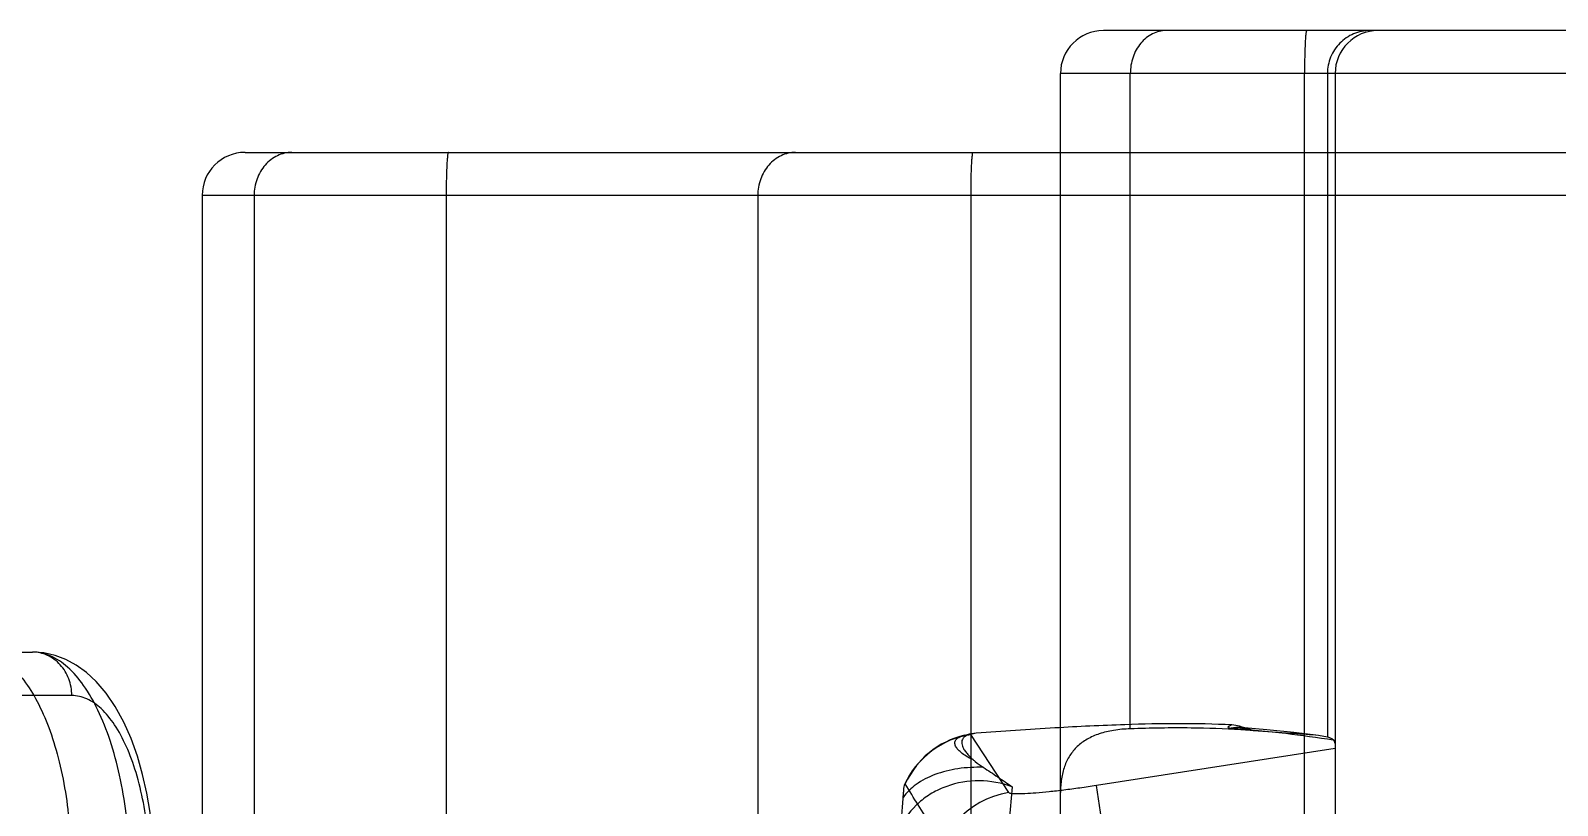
# Model space of a CAD drawing. Header units: millimetres. Extents: x 28656 to 29764, y -21384 to -20601.
# Drawn here: x 29213.08 to 29230.87, y -21143.99 to -21134.96 of the extents above; entities that cross this region are included whole.
import ezdxf

# ---------------------------------------------------------------- set-up
doc = ezdxf.new("R2010")
doc.units = ezdxf.units.MM
doc.header["$LTSCALE"] = 8
doc.layers.add('Cav-cor', color=30, linetype='Continuous')
doc.layers.add('dim', color=3, linetype='Continuous', lineweight=15)

# ---------------------------------------------------------------- blocks, each defined once
blk = doc.blocks.new('20160903.083224')
at = {"layer": 'Cav-cor', "color": 241}
for p, q in [((39.093, 20.014), (1.393, 20.014)), ((39.093, 19.514), (0.893, 19.514)), ((0.893, -6.486), (0.893, 19.514)), ((1.707, 11.883), (1.707, 19.514)), ((3.736, -6.486), (3.736, 19.514)), ((4.003, 19.514), (4.003, 11.786)), ((4.093, 19.514), (4.093, 10.514)), ((-8.607, 18.595), (39.093, 18.595)), ((-9.107, 18.095), (-9.107, 10.043)), ((39.093, 18.095), (-9.107, 18.095)), ((-8.501, 18.095), (-8.501, 10.431)), ((-6.264, 18.095), (-6.264, 7.81)), ((-2.633, 18.095), (-2.633, -4.905)), ((-0.153, 18.095), (-0.153, -4.905)), ((-12.513, 12.777), (-11.084, 12.777)), ((-10.625, 12.271), (-11.405, 12.271)), ((-0.148, 11.825), (-0.224, 11.807)), ((-0.224, 11.807), (-0.15, 11.818)), ((0.29, 11.14), (-0.15, 11.818)), ((-0.089, 11.833), (-0.148, 11.825)), ((2.991, 11.897), (2.991, 11.897)), ((3.128, 11.864), (3.101, 11.873)), ((3.128, 11.864), (3.103, 11.865)), ((3.143, 11.861), (3.128, 11.864)), ((4.003, 11.786), (3.901, 11.804)), ((4.093, 11.653), (1.311, 11.222)), ((-0.921, 11.24), (-0.917, 11.242)), ((1.467, 10.217), (1.311, 11.222))]:
    blk.add_line(p, q, dxfattribs=at)
for points in [[(-9.663, 10.25), (-9.67, 10.449), (-9.687, 10.681), (-9.714, 10.91), (-9.753, 11.134), (-9.802, 11.353), (-9.862, 11.565), (-9.935, 11.769), (-10.02, 11.962), (-10.119, 12.141), (-10.227, 12.3), (-10.34, 12.433), (-10.455, 12.54), (-10.573, 12.625), (-10.694, 12.69), (-10.819, 12.737), (-10.95, 12.767), (-11.084, 12.777)], [(2.991, 11.898), (2.996, 11.897), (3.008, 11.896), (3.024, 11.894), (3.044, 11.89), (3.067, 11.884), (3.093, 11.876), (3.101, 11.873)], [(3.901, 11.804), (3.611, 11.84), (3.298, 11.873), (2.991, 11.897)]]:
    blk.add_lwpolyline(points, dxfattribs=at)
for centre, radius, start, end in [((1.393, 19.514), 0.5, 90, 180), ((4.593, 19.514), 0.5, 90, 180), ((-8.607, 18.095), 0.5, 90, 180), ((0.006, 10.814), 1.02, 103.0206, 155.2762), ((0.01, 10.808), 1.023, 98.971, 154.9085), ((2.444, 1.292), 10.841, 103.5074, 103.8405), ((2.961, 11.444), 0.455, 86.2374, 100.184), ((2.96, 11.445), 0.454, 74.8072, 86.1081), ((1.983, -5.759), 17.659, 86.3642, 86.7144), ((2.959, 11.44), 0.458, 66.3698, 74.7849), ((60.254, 6.302), 60.125, 175.32004, 175.65646), ((0.449, 10.13), 1.022, 98.9442, 178.2291)]:
    blk.add_arc(centre, radius, start, end, dxfattribs=at)
for centre, major_axis, ratio, start_param, end_param in [((-3.907, 10.473), (7.999, 1.247), 0.077241, 6.271141, 6.343739), ((-69.779, 118.464), (-74.725, 116.813), 0.004188, 3.536347, 3.54697)]:
    blk.add_ellipse(centre, major_axis=major_axis, ratio=ratio, start_param=start_param, end_param=end_param, dxfattribs=at)
for points, knots in [([(2.125, 20.014), (2.07, 20.014), (1.956, 19.986), (1.817, 19.871), (1.727, 19.706), (1.707, 19.578), (1.707, 19.514)], [0, 0, 0, 0, 0.229262, 0.471184, 0.729953, 1, 1, 1, 1]), ([(3.763, 20.014), (3.761, 20.014), (3.759, 20.01), (3.757, 20.003), (3.754, 19.991), (3.751, 19.966), (3.747, 19.924), (3.744, 19.863), (3.74, 19.788), (3.738, 19.703), (3.737, 19.61), (3.736, 19.546), (3.736, 19.514)], [0, 0, 0, 0, 0.007002, 0.022197, 0.046438, 0.079688, 0.172089, 0.296099, 0.447037, 0.619152, 0.80585, 1, 1, 1, 1]), ([(4.498, 20.014), (4.433, 20.014), (4.303, 19.988), (4.139, 19.876), (4.029, 19.71), (4.003, 19.579), (4.003, 19.514)], [0, 0, 0, 0, 0.248691, 0.498151, 0.748694, 1, 1, 1, 1]), ([(-8.061, 18.595), (-8.119, 18.595), (-8.237, 18.567), (-8.383, 18.454), (-8.479, 18.288), (-8.501, 18.159), (-8.501, 18.095)], [0, 0, 0, 0, 0.234939, 0.478969, 0.735306, 1, 1, 1, 1]), ([(-6.237, 18.595), (-6.239, 18.595), (-6.241, 18.591), (-6.243, 18.584), (-6.246, 18.572), (-6.249, 18.547), (-6.253, 18.505), (-6.256, 18.444), (-6.26, 18.369), (-6.262, 18.284), (-6.263, 18.191), (-6.264, 18.127), (-6.264, 18.095)], [0, 0, 0, 0, 0.007002, 0.022197, 0.046438, 0.079688, 0.172089, 0.296099, 0.447037, 0.619152, 0.80585, 1, 1, 1, 1]), ([(-2.193, 18.595), (-2.251, 18.595), (-2.369, 18.567), (-2.515, 18.454), (-2.611, 18.288), (-2.633, 18.159), (-2.633, 18.095)], [0, 0, 0, 0, 0.234939, 0.478969, 0.735306, 1, 1, 1, 1]), ([(-0.127, 18.595), (-0.128, 18.595), (-0.131, 18.591), (-0.133, 18.584), (-0.135, 18.572), (-0.139, 18.547), (-0.142, 18.505), (-0.146, 18.444), (-0.149, 18.369), (-0.152, 18.284), (-0.153, 18.191), (-0.153, 18.127), (-0.153, 18.095)], [0, 0, 0, 0, 0.007002, 0.022197, 0.046438, 0.079688, 0.172089, 0.296099, 0.447037, 0.619152, 0.80585, 1, 1, 1, 1]), ([(-11.733, 12.777), (-11.669, 12.777), (-11.532, 12.748), (-11.343, 12.629), (-11.171, 12.442), (-11.017, 12.194), (-10.884, 11.89), (-10.735, 11.404), (-10.674, 11.01), (-10.651, 10.738)], [0, 0, 0, 0, 0.078361, 0.165265, 0.266459, 0.384327, 0.518807, 0.668238, 1, 1, 1, 1]), ([(-10.625, 12.271), (-10.626, 12.337), (-10.649, 12.468), (-10.75, 12.635), (-10.902, 12.749), (-11.024, 12.777), (-11.084, 12.777)], [0, 0, 0, 0, 0.262177, 0.517337, 0.762365, 1, 1, 1, 1]), ([(-9.955, 10.431), (-9.961, 10.588), (-9.986, 10.893), (-10.06, 11.334), (-10.169, 11.738), (-10.307, 12.09), (-10.471, 12.381), (-10.657, 12.6), (-10.861, 12.742), (-11.013, 12.777), (-11.084, 12.777)], [0, 0, 0, 0, 0.168175, 0.329769, 0.480547, 0.616901, 0.736338, 0.838069, 0.923999, 1, 1, 1, 1]), ([(-9.715, 10.249), (-9.717, 10.381), (-9.731, 10.641), (-9.784, 11.017), (-9.868, 11.365), (-9.979, 11.67), (-10.113, 11.923), (-10.267, 12.116), (-10.438, 12.24), (-10.566, 12.271), (-10.625, 12.271)], [0, 0, 0, 0, 0.166561, 0.327983, 0.479494, 0.616964, 0.737396, 0.839568, 0.925108, 1, 1, 1, 1]), ([(2.891, 11.928), (2.476, 11.949), (1.787, 11.942), (0.795, 11.894), (0.217, 11.855), (-0.089, 11.833)], [0, 0, 0, 0, 0.417804, 0.691805, 1, 1, 1, 1]), ([(2.891, 11.928), (2.88, 11.924), (2.865, 11.918), (2.85, 11.91), (2.843, 11.904), (2.846, 11.897), (2.854, 11.895), (2.865, 11.892), (2.875, 11.892), (2.88, 11.891)], [0, 0, 0, 0, 0.380757, 0.499367, 0.569844, 0.617161, 0.696147, 0.822839, 1, 1, 1, 1]), ([(3.101, 11.873), (3.061, 11.888), (2.992, 11.91), (2.92, 11.926), (2.891, 11.928)], [0, 0, 0, 0, 0.598021, 1, 1, 1, 1]), ([(-0.125, 11.524), (-0.152, 11.536), (-0.201, 11.561), (-0.263, 11.603), (-0.308, 11.646), (-0.334, 11.687), (-0.34, 11.73), (-0.319, 11.767), (-0.278, 11.792), (-0.244, 11.803), (-0.226, 11.807)], [0, 0, 0, 0, 0.195711, 0.362871, 0.498361, 0.603472, 0.68676, 0.768534, 0.871679, 1, 1, 1, 1]), ([(-0.219, 11.795), (-0.227, 11.789), (-0.243, 11.774), (-0.261, 11.735), (-0.254, 11.687), (-0.231, 11.641), (-0.203, 11.602), (-0.166, 11.562), (-0.139, 11.536), (-0.125, 11.522)], [0, 0, 0, 0, 0.097402, 0.188012, 0.386615, 0.511167, 0.655916, 0.819887, 1, 1, 1, 1]), ([(-0.148, 11.825), (-0.155, 11.823), (-0.18, 11.817), (-0.204, 11.806), (-0.219, 11.795)], [0, 0, 0, 0, 0.279848, 1, 1, 1, 1]), ([(1.707, 11.883), (1.642, 11.881), (1.519, 11.87), (1.349, 11.831), (1.205, 11.768), (1.086, 11.682), (0.997, 11.573), (0.935, 11.444), (0.9, 11.298), (0.893, 11.195), (0.893, 11.141)], [0, 0, 0, 0, 0.155437, 0.293694, 0.417551, 0.531486, 0.641302, 0.752923, 0.871333, 1, 1, 1, 1]), ([(2.995, 11.872), (2.802, 11.883), (2.372, 11.899), (1.943, 11.891), (1.707, 11.883)], [0, 0, 0, 0, 0.450233, 1, 1, 1, 1]), ([(2.88, 11.891), (3.093, 11.877), (3.491, 11.837), (3.888, 11.784), (4.072, 11.755)], [0, 0, 0, 0, 0.533676, 1, 1, 1, 1]), ([(3.901, 11.804), (3.853, 11.81), (3.747, 11.819), (3.494, 11.835), (3.289, 11.85), (3.143, 11.86)], [0, 0, 0, 0, 0.191841, 0.419628, 1, 1, 1, 1]), ([(4.072, 11.755), (4.068, 11.759), (4.048, 11.774), (4.023, 11.781), (4.003, 11.786)], [0, 0, 0, 0, 0.210005, 1, 1, 1, 1]), ([(-0.007, 11.435), (-0.105, 11.437), (-0.297, 11.429), (-0.564, 11.362), (-0.785, 11.25), (-0.9, 11.143), (-0.939, 11.083)], [0, 0, 0, 0, 0.285894, 0.554182, 0.79369, 1, 1, 1, 1]), ([(-0.125, 11.524), (-0.117, 11.516), (-0.079, 11.484), (-0.039, 11.455), (-0.007, 11.435)], [0, 0, 0, 0, 0.234697, 1, 1, 1, 1]), ([(-0.007, 11.435), (0.05, 11.398), (0.163, 11.323), (0.275, 11.247), (0.33, 11.208)], [0, 0, 0, 0, 0.501437, 1, 1, 1, 1]), ([(0.33, 11.208), (0.208, 11.253), (-0.052, 11.3), (-0.375, 11.246), (-0.606, 11.138), (-0.806, 10.995), (-0.92, 10.846), (-0.971, 10.738)], [0, 0, 0, 0, 0.258017, 0.513532, 0.639007, 0.762045, 1, 1, 1, 1]), ([(-0.939, 11.083), (-0.938, 11.103), (-0.935, 11.139), (-0.931, 11.185), (-0.926, 11.218), (-0.923, 11.235), (-0.921, 11.24)], [0, 0, 0, 0, 0.376743, 0.677146, 0.887365, 1, 1, 1, 1]), ([(1.311, 11.222), (1.247, 11.212), (1.122, 11.193), (0.938, 11.169), (0.767, 11.149), (0.616, 11.135), (0.49, 11.126), (0.402, 11.124), (0.348, 11.126), (0.32, 11.128), (0.302, 11.132), (0.292, 11.137), (0.29, 11.14)], [0, 0, 0, 0, 0.188366, 0.370239, 0.539037, 0.688604, 0.813284, 0.908409, 0.943801, 0.970732, 0.989211, 1, 1, 1, 1]), ([(-0.971, 10.736), (-0.965, 10.785), (-0.953, 10.901), (-0.944, 11.017), (-0.939, 11.083)], [0, 0, 0, 0, 0.429779, 1, 1, 1, 1])]:
    blk.add_open_spline(points, degree=3, knots=knots, dxfattribs=at)

msp = doc.modelspace()

# ---------------------------------------------------------------- block references
at = {"layer": 'dim'}
msp.add_blockref('20160903.083224', (29224.187, -21154.977), dxfattribs=at)

doc.saveas('drawing.dxf')
